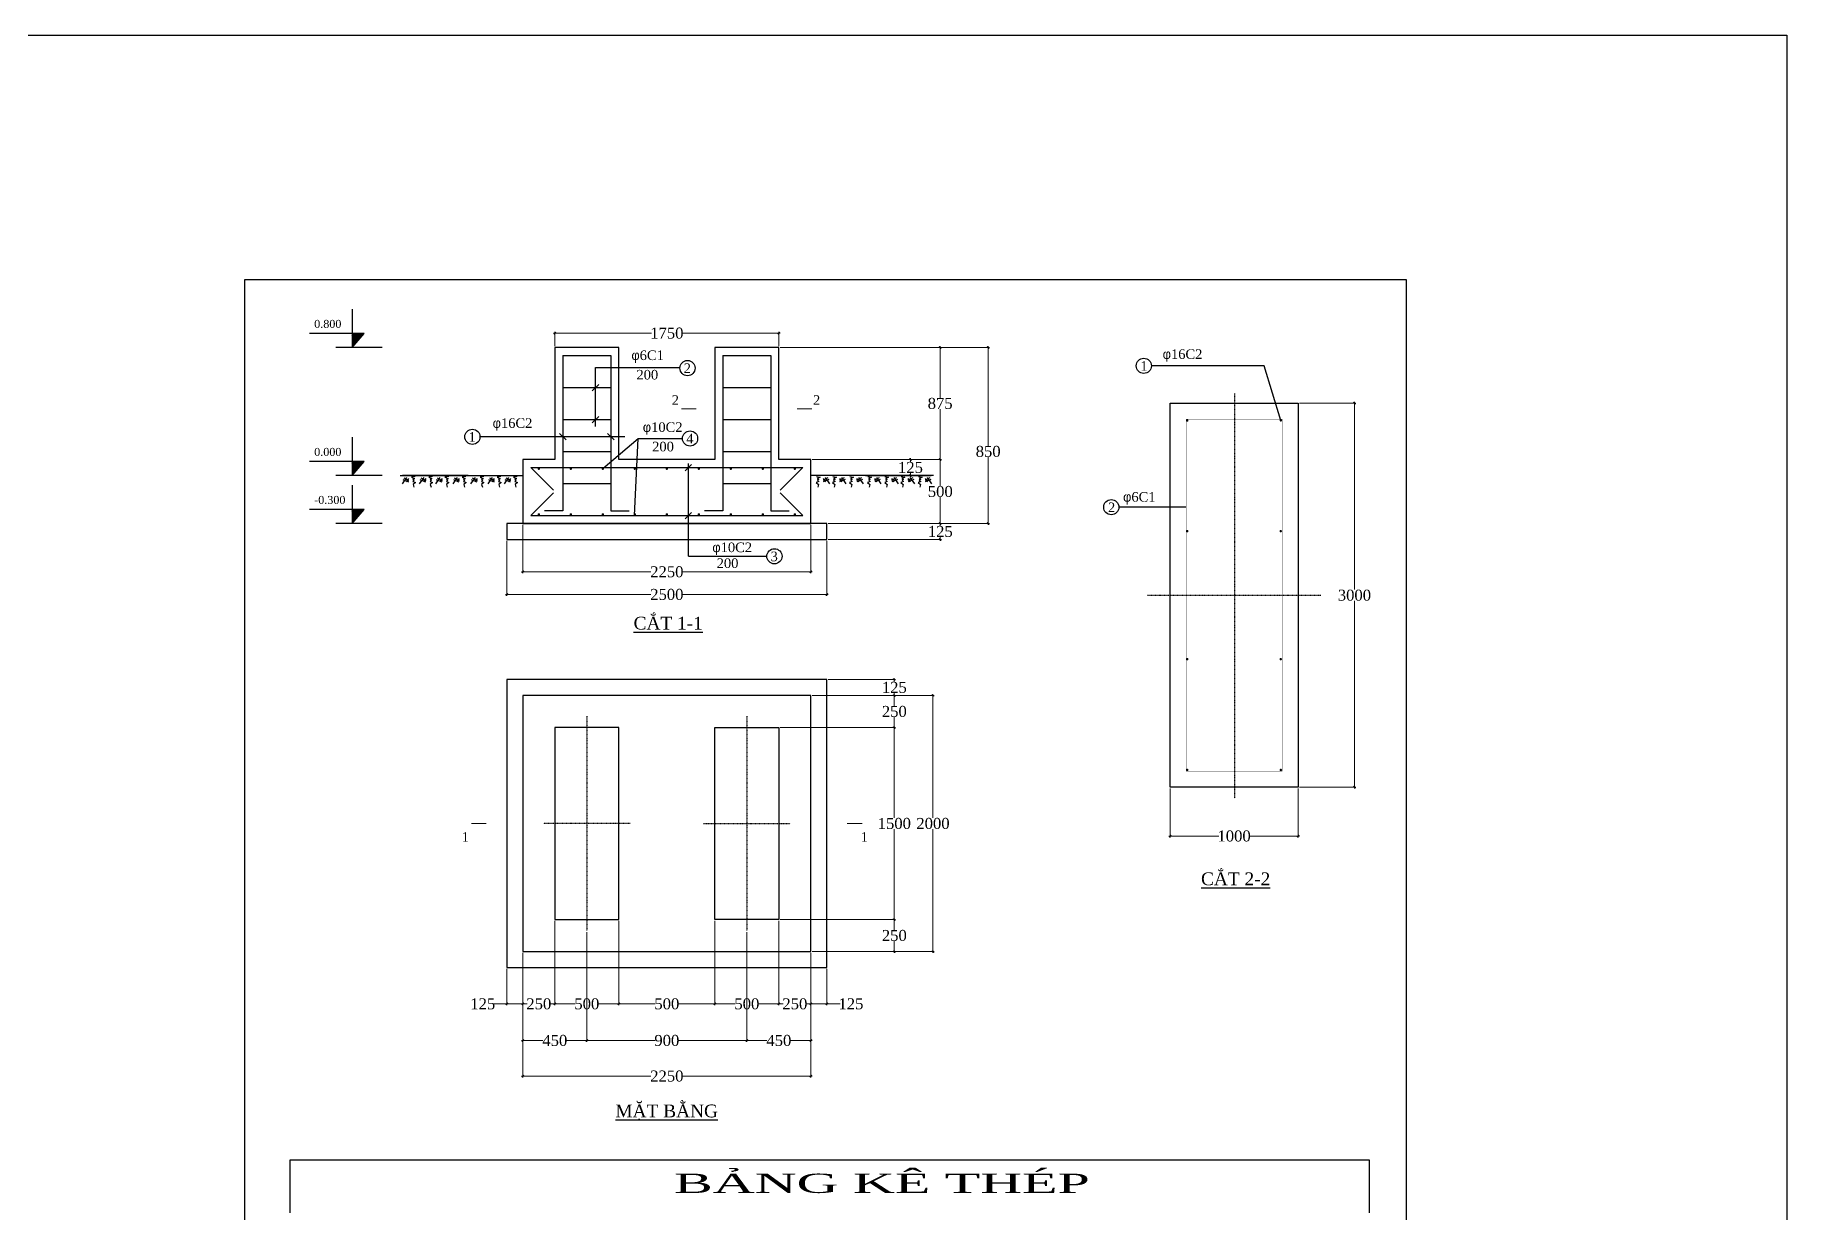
# Model space of a CAD drawing. Header units: inches. Extents: x -246336 to 136055, y -106871 to 69513.
# Drawn here: x -134474 to -120789, y -39430 to -30229 of the extents above; entities that cross this region are included whole.
import ezdxf

# ---------------------------------------------------------------- set-up
doc = ezdxf.new("R2010")
doc.units = ezdxf.units.IN
doc.header["$MEASUREMENT"] = 0
doc.linetypes.add('DASHDOTX2', pattern=[2, 1, -0.5, 0, -0.5])
doc.styles.get("Standard").update_dxf_attribs({"font": 'VNTIME_0.TTF', "height": 86})
doc.styles.add('VIET25', font='VNTIME_0.TTF', dxfattribs={"height": 2.5})
doc.styles.add('VIET3IN', font='Vhtime.ttf')
doc.styles.add('VIET4', font='Vhtime.ttf', dxfattribs={"height": 4})
doc.dimstyles.get("Standard").update_dxf_attribs({"dimtxt": 0.18, "dimasz": 15, "dimexe": 10, "dimexo": 10, "dimgap": 0.09, "dimtad": 0, "dimtih": 1, "dimtoh": 1, "dimdec": 0, "dimzin": 0, "dimdsep": 32, "dimtxsty": 'Standard', "dimblk": 'OBLIQUE', "dimcen": 15, "dimdle": 10, "dimclrd": 3, "dimclre": 3, "dimclrt": 3, "dimadec": 0, "dimazin": 0, "dimtfac": 1, "dimtdec": 0, "dimtofl": 0, "dimtmove": 0, "dimatfit": 3, "dimldrblk": 'OPEN30', "dimfxl": 1, "dimtolj": 1, "dimtzin": 0, "dimlwd": 0, "dimlwe": 0, "dimarcsym": 0})

# ---------------------------------------------------------------- blocks, each defined once
blk = doc.blocks.new('A$C67903168')
blk.add_lwpolyline([(0, 0), (0, 16.6), (337.13, 16.6), (337.13, 0)])
at = {"style": 'VIET4', "width": 2}
blk.add_text('b¶ng kª thÐp', height=6, dxfattribs=at).set_placement((119.92, 6.27))
blk = doc.blocks.new('_OBLIQUE')
at = {"color": 0, "linetype": 'ByBlock'}
blk.add_line((-0.5, -0.5), (0.5, 0.5), dxfattribs=at)
blk = doc.blocks.new('*D302')
at = {"color": 3, "lineweight": 0}
for p, q in [((-128654, -32670), (-127019, -32670)), ((-127029, -32660), (-127029, -33438)), ((-127029, -34055), (-127029, -33527)), ((-128279, -34045), (-127019, -34045))]:
    blk.add_line(p, q, dxfattribs=at)
at = {"layer": 'Defpoints', "color": 0}
for p in [(-128664, -32670), (-127029, -32670), (-128289, -34045)]:
    blk.add_point(p, dxfattribs=at)
at = {"color": 3, "lineweight": 0, "xscale": 15, "yscale": 15, "zscale": 15}
for p, rotation in [((-127029, -32670), 90), ((-127029, -34045), 270)]:
    blk.add_blockref('_OBLIQUE', p, dxfattribs=dict(at, rotation=rotation))
at = {"color": 3, "insert": (-127029, -33482), "char_height": 86, "attachment_point": 5}
blk.add_mtext('\\A1;850', dxfattribs=at)
blk = doc.blocks.new('_Open30')
at = {"color": 0, "linetype": 'ByBlock', "lineweight": -2}
for p, q in [((-1, 0.27), (0, 0)), ((0, 0), (-1, -0.27)), ((0, 0), (-1, 0))]:
    blk.add_line(p, q, dxfattribs=at)
blk = doc.blocks.new('*D303')
at = {"color": 3, "lineweight": 0}
for p, q in [((-128654, -35638), (-127752, -35638)), ((-127762, -35628), (-127762, -36343)), ((-127762, -37148), (-127762, -36432)), ((-128654, -37138), (-127752, -37138))]:
    blk.add_line(p, q, dxfattribs=at)
at = {"layer": 'Defpoints', "color": 0}
for p in [(-128664, -35638), (-127762, -35638), (-128664, -37138)]:
    blk.add_point(p, dxfattribs=at)
at = {"color": 3, "lineweight": 0, "xscale": 15, "yscale": 15, "zscale": 15}
for p, rotation in [((-127762, -35638), 90), ((-127762, -37138), 270)]:
    blk.add_blockref('_OBLIQUE', p, dxfattribs=dict(at, rotation=rotation))
at = {"color": 3, "insert": (-127762, -36388), "char_height": 86, "attachment_point": 5}
blk.add_mtext('\\A1;1500', dxfattribs=at)
blk = doc.blocks.new('*D304')
at = {"color": 3, "lineweight": 0}
for p, q in [((-128404, -35388), (-127450, -35388)), ((-127460, -35378), (-127460, -36344)), ((-127460, -37398), (-127460, -36432)), ((-128404, -37388), (-127450, -37388))]:
    blk.add_line(p, q, dxfattribs=at)
at = {"layer": 'Defpoints', "color": 0}
for p in [(-128414, -35388), (-127460, -35388), (-128414, -37388)]:
    blk.add_point(p, dxfattribs=at)
at = {"color": 3, "lineweight": 0, "xscale": 15, "yscale": 15, "zscale": 15}
for p, rotation in [((-127460, -35388), 90), ((-127460, -37388), 270)]:
    blk.add_blockref('_OBLIQUE', p, dxfattribs=dict(at, rotation=rotation))
at = {"color": 3, "insert": (-127460, -36388), "char_height": 86, "attachment_point": 5}
blk.add_mtext('\\A1;2000', dxfattribs=at)
blk = doc.blocks.new('*D305')
at = {"color": 3, "lineweight": 0}
for p, q in [((-130164, -37236), (-130164, -38093)), ((-128914, -37901), (-128914, -38093)), ((-130174, -38083), (-129631, -38083)), ((-128904, -38083), (-129447, -38083))]:
    blk.add_line(p, q, dxfattribs=at)
at = {"layer": 'Defpoints', "color": 0}
for p in [(-130164, -37226), (-128914, -37891), (-128914, -38083)]:
    blk.add_point(p, dxfattribs=at)
at = {"color": 3, "lineweight": 0, "xscale": 15, "yscale": 15, "zscale": 15, "rotation": 180}
blk.add_blockref('_OBLIQUE', (-130164, -38083), dxfattribs=at)
at = {"color": 3, "lineweight": 0, "xscale": 15, "yscale": 15, "zscale": 15}
blk.add_blockref('_OBLIQUE', (-128914, -38083), dxfattribs=at)
at = {"color": 3, "insert": (-129539, -38083), "char_height": 86, "attachment_point": 5}
blk.add_mtext('\\A1;900', dxfattribs=at)
blk = doc.blocks.new('*D306')
at = {"color": 3, "lineweight": 0}
for p, q in [((-130664, -37398), (-130664, -38371)), ((-128414, -37398), (-128414, -38371)), ((-130674, -38361), (-129663, -38361)), ((-128404, -38361), (-129415, -38361))]:
    blk.add_line(p, q, dxfattribs=at)
at = {"layer": 'Defpoints', "color": 0}
for p in [(-130664, -37388), (-128414, -37388), (-128414, -38361)]:
    blk.add_point(p, dxfattribs=at)
at = {"color": 3, "lineweight": 0, "xscale": 15, "yscale": 15, "zscale": 15, "rotation": 180}
blk.add_blockref('_OBLIQUE', (-130664, -38361), dxfattribs=at)
at = {"color": 3, "lineweight": 0, "xscale": 15, "yscale": 15, "zscale": 15}
blk.add_blockref('_OBLIQUE', (-128414, -38361), dxfattribs=at)
at = {"color": 3, "insert": (-129539, -38361), "char_height": 86, "attachment_point": 5}
blk.add_mtext('\\A1;2250', dxfattribs=at)
blk = doc.blocks.new('*D307')
at = {"color": 3, "lineweight": 0}
for p, q in [((-129914, -37148), (-129914, -37807)), ((-129164, -37148), (-129164, -37807)), ((-129924, -37797), (-129631, -37797)), ((-129154, -37797), (-129447, -37797))]:
    blk.add_line(p, q, dxfattribs=at)
at = {"layer": 'Defpoints', "color": 0}
for p in [(-129914, -37138), (-129164, -37138), (-129164, -37797)]:
    blk.add_point(p, dxfattribs=at)
at = {"color": 3, "lineweight": 0, "xscale": 15, "yscale": 15, "zscale": 15, "rotation": 180}
blk.add_blockref('_OBLIQUE', (-129914, -37797), dxfattribs=at)
at = {"color": 3, "lineweight": 0, "xscale": 15, "yscale": 15, "zscale": 15}
blk.add_blockref('_OBLIQUE', (-129164, -37797), dxfattribs=at)
at = {"color": 3, "insert": (-129539, -37797), "char_height": 86, "attachment_point": 5}
blk.add_mtext('\\A1;500', dxfattribs=at)
blk = doc.blocks.new('*D308')
at = {"color": 3, "lineweight": 0}
for p, q in [((-130664, -37398), (-130664, -38093)), ((-130164, -37944), (-130164, -38093)), ((-130674, -38083), (-130507, -38083)), ((-130154, -38083), (-130321, -38083))]:
    blk.add_line(p, q, dxfattribs=at)
at = {"layer": 'Defpoints', "color": 0}
for p in [(-130664, -37388), (-130164, -37934), (-130164, -38083)]:
    blk.add_point(p, dxfattribs=at)
at = {"color": 3, "lineweight": 0, "xscale": 15, "yscale": 15, "zscale": 15, "rotation": 180}
blk.add_blockref('_OBLIQUE', (-130664, -38083), dxfattribs=at)
at = {"color": 3, "lineweight": 0, "xscale": 15, "yscale": 15, "zscale": 15}
blk.add_blockref('_OBLIQUE', (-130164, -38083), dxfattribs=at)
at = {"color": 3, "insert": (-130414, -38083), "char_height": 86, "attachment_point": 5}
blk.add_mtext('\\A1;450', dxfattribs=at)
blk = doc.blocks.new('*D309')
at = {"color": 3, "lineweight": 0}
for p, q in [((-130414, -37148), (-130414, -37807)), ((-129914, -37148), (-129914, -37807)), ((-130424, -37797), (-130256, -37797)), ((-129904, -37797), (-130072, -37797))]:
    blk.add_line(p, q, dxfattribs=at)
at = {"layer": 'Defpoints', "color": 0}
for p in [(-130414, -37138), (-129914, -37138), (-129914, -37797)]:
    blk.add_point(p, dxfattribs=at)
at = {"color": 3, "lineweight": 0, "xscale": 15, "yscale": 15, "zscale": 15, "rotation": 180}
blk.add_blockref('_OBLIQUE', (-130414, -37797), dxfattribs=at)
at = {"color": 3, "lineweight": 0, "xscale": 15, "yscale": 15, "zscale": 15}
blk.add_blockref('_OBLIQUE', (-129914, -37797), dxfattribs=at)
at = {"color": 3, "insert": (-130164, -37797), "char_height": 86, "attachment_point": 5}
blk.add_mtext('\\A1;500', dxfattribs=at)
blk = doc.blocks.new('*D310')
at = {"color": 3, "lineweight": 0}
for p, q in [((-130414, -37148), (-130414, -37807)), ((-130664, -37398), (-130664, -37807)), ((-130674, -37797), (-130631, -37797)), ((-130404, -37797), (-130447, -37797))]:
    blk.add_line(p, q, dxfattribs=at)
at = {"layer": 'Defpoints', "color": 0}
for p in [(-130414, -37138), (-130664, -37388), (-130414, -37797)]:
    blk.add_point(p, dxfattribs=at)
at = {"color": 3, "lineweight": 0, "xscale": 15, "yscale": 15, "zscale": 15, "rotation": 180}
blk.add_blockref('_OBLIQUE', (-130664, -37797), dxfattribs=at)
at = {"color": 3, "lineweight": 0, "xscale": 15, "yscale": 15, "zscale": 15}
blk.add_blockref('_OBLIQUE', (-130414, -37797), dxfattribs=at)
at = {"color": 3, "insert": (-130539, -37797), "char_height": 86, "attachment_point": 5}
blk.add_mtext('\\A1;250', dxfattribs=at)
blk = doc.blocks.new('*D311')
at = {"color": 3, "lineweight": 0}
for p, q in [((-130664, -37398), (-130664, -37807)), ((-130789, -37523), (-130789, -37807)), ((-130789, -37797), (-130892, -37797)), ((-130664, -37797), (-130799, -37797))]:
    blk.add_line(p, q, dxfattribs=at)
at = {"layer": 'Defpoints', "color": 0}
for p in [(-130664, -37388), (-130789, -37513), (-130664, -37797)]:
    blk.add_point(p, dxfattribs=at)
at = {"color": 3, "lineweight": 0, "xscale": 15, "yscale": 15, "zscale": 15, "rotation": 180}
blk.add_blockref('_OBLIQUE', (-130789, -37797), dxfattribs=at)
at = {"color": 3, "lineweight": 0, "xscale": 15, "yscale": 15, "zscale": 15}
blk.add_blockref('_OBLIQUE', (-130664, -37797), dxfattribs=at)
at = {"color": 3, "insert": (-130977, -37797), "char_height": 86, "attachment_point": 5}
blk.add_mtext('\\A1;125', dxfattribs=at)
blk = doc.blocks.new('*D312')
at = {"color": 3, "lineweight": 0}
for p, q in [((-128914, -37236), (-128914, -38093)), ((-128414, -37398), (-128414, -38093)), ((-128924, -38083), (-128757, -38083)), ((-128404, -38083), (-128571, -38083))]:
    blk.add_line(p, q, dxfattribs=at)
at = {"layer": 'Defpoints', "color": 0}
for p in [(-128914, -37226), (-128414, -37388), (-128414, -38083)]:
    blk.add_point(p, dxfattribs=at)
at = {"color": 3, "lineweight": 0, "xscale": 15, "yscale": 15, "zscale": 15, "rotation": 180}
blk.add_blockref('_OBLIQUE', (-128914, -38083), dxfattribs=at)
at = {"color": 3, "lineweight": 0, "xscale": 15, "yscale": 15, "zscale": 15}
blk.add_blockref('_OBLIQUE', (-128414, -38083), dxfattribs=at)
at = {"color": 3, "insert": (-128664, -38083), "char_height": 86, "attachment_point": 5}
blk.add_mtext('\\A1;450', dxfattribs=at)
blk = doc.blocks.new('*D313')
at = {"color": 3, "lineweight": 0}
for p, q in [((-128414, -37398), (-128414, -37807)), ((-128289, -37523), (-128289, -37807)), ((-128424, -37797), (-128289, -37797)), ((-128289, -37797), (-128186, -37797))]:
    blk.add_line(p, q, dxfattribs=at)
at = {"layer": 'Defpoints', "color": 0}
for p in [(-128414, -37388), (-128289, -37513), (-128289, -37797)]:
    blk.add_point(p, dxfattribs=at)
at = {"color": 3, "lineweight": 0, "xscale": 15, "yscale": 15, "zscale": 15, "rotation": 180}
blk.add_blockref('_OBLIQUE', (-128414, -37797), dxfattribs=at)
at = {"color": 3, "lineweight": 0, "xscale": 15, "yscale": 15, "zscale": 15}
blk.add_blockref('_OBLIQUE', (-128289, -37797), dxfattribs=at)
at = {"color": 3, "insert": (-128101, -37797), "char_height": 86, "attachment_point": 5}
blk.add_mtext('\\A1;125', dxfattribs=at)
blk = doc.blocks.new('*D314')
at = {"color": 3, "lineweight": 0}
for p, q in [((-128664, -37148), (-128664, -37807)), ((-128414, -37398), (-128414, -37807)), ((-128674, -37797), (-128631, -37797)), ((-128404, -37797), (-128447, -37797))]:
    blk.add_line(p, q, dxfattribs=at)
at = {"layer": 'Defpoints', "color": 0}
for p in [(-128664, -37138), (-128414, -37388), (-128414, -37797)]:
    blk.add_point(p, dxfattribs=at)
at = {"color": 3, "lineweight": 0, "xscale": 15, "yscale": 15, "zscale": 15, "rotation": 180}
blk.add_blockref('_OBLIQUE', (-128664, -37797), dxfattribs=at)
at = {"color": 3, "lineweight": 0, "xscale": 15, "yscale": 15, "zscale": 15}
blk.add_blockref('_OBLIQUE', (-128414, -37797), dxfattribs=at)
at = {"color": 3, "insert": (-128539, -37797), "char_height": 86, "attachment_point": 5}
blk.add_mtext('\\A1;250', dxfattribs=at)
blk = doc.blocks.new('*D315')
at = {"color": 3, "lineweight": 0}
for p, q in [((-129164, -37148), (-129164, -37807)), ((-128664, -37148), (-128664, -37807)), ((-129174, -37797), (-129006, -37797)), ((-128654, -37797), (-128822, -37797))]:
    blk.add_line(p, q, dxfattribs=at)
at = {"layer": 'Defpoints', "color": 0}
for p in [(-129164, -37138), (-128664, -37138), (-128664, -37797)]:
    blk.add_point(p, dxfattribs=at)
at = {"color": 3, "lineweight": 0, "xscale": 15, "yscale": 15, "zscale": 15, "rotation": 180}
blk.add_blockref('_OBLIQUE', (-129164, -37797), dxfattribs=at)
at = {"color": 3, "lineweight": 0, "xscale": 15, "yscale": 15, "zscale": 15}
blk.add_blockref('_OBLIQUE', (-128664, -37797), dxfattribs=at)
at = {"color": 3, "insert": (-128914, -37797), "char_height": 86, "attachment_point": 5}
blk.add_mtext('\\A1;500', dxfattribs=at)
blk = doc.blocks.new('*D316')
at = {"color": 3, "lineweight": 0}
for p, q in [((-128654, -37138), (-127752, -37138)), ((-127762, -37128), (-127762, -37218)), ((-127762, -37398), (-127762, -37307)), ((-128404, -37388), (-127752, -37388))]:
    blk.add_line(p, q, dxfattribs=at)
at = {"layer": 'Defpoints', "color": 0}
for p in [(-128664, -37138), (-127762, -37138), (-128414, -37388)]:
    blk.add_point(p, dxfattribs=at)
at = {"color": 3, "lineweight": 0, "xscale": 15, "yscale": 15, "zscale": 15}
for p, rotation in [((-127762, -37138), 90), ((-127762, -37388), 270)]:
    blk.add_blockref('_OBLIQUE', p, dxfattribs=dict(at, rotation=rotation))
at = {"color": 3, "insert": (-127762, -37263), "char_height": 86, "attachment_point": 5}
blk.add_mtext('\\A1;250', dxfattribs=at)
blk = doc.blocks.new('*D317')
at = {"color": 3, "lineweight": 0}
for p, q in [((-128654, -32670), (-127394, -32670)), ((-127404, -32660), (-127404, -33063)), ((-127404, -33555), (-127404, -33152)), ((-128404, -33545), (-127394, -33545))]:
    blk.add_line(p, q, dxfattribs=at)
at = {"layer": 'Defpoints', "color": 0}
for p in [(-128664, -32670), (-127404, -32670), (-128414, -33545)]:
    blk.add_point(p, dxfattribs=at)
at = {"color": 3, "lineweight": 0, "xscale": 15, "yscale": 15, "zscale": 15}
for p, rotation in [((-127404, -32670), 90), ((-127404, -33545), 270)]:
    blk.add_blockref('_OBLIQUE', p, dxfattribs=dict(at, rotation=rotation))
at = {"color": 3, "insert": (-127404, -33107), "char_height": 86, "attachment_point": 5}
blk.add_mtext('\\A1;875', dxfattribs=at)
blk = doc.blocks.new('*D318')
at = {"color": 3, "lineweight": 0}
for p, q in [((-130789, -34180), (-130789, -34609)), ((-128289, -34180), (-128289, -34609)), ((-130799, -34599), (-129663, -34599)), ((-128279, -34599), (-129415, -34599))]:
    blk.add_line(p, q, dxfattribs=at)
at = {"layer": 'Defpoints', "color": 0}
for p in [(-130789, -34170), (-128289, -34170), (-128289, -34599)]:
    blk.add_point(p, dxfattribs=at)
at = {"color": 3, "lineweight": 0, "xscale": 15, "yscale": 15, "zscale": 15, "rotation": 180}
blk.add_blockref('_OBLIQUE', (-130789, -34599), dxfattribs=at)
at = {"color": 3, "lineweight": 0, "xscale": 15, "yscale": 15, "zscale": 15}
blk.add_blockref('_OBLIQUE', (-128289, -34599), dxfattribs=at)
at = {"color": 3, "insert": (-129539, -34599), "char_height": 86, "attachment_point": 5}
blk.add_mtext('\\A1;2500', dxfattribs=at)
blk = doc.blocks.new('*D319')
at = {"color": 3, "lineweight": 0}
for p, q in [((-130664, -34055), (-130664, -34432)), ((-128414, -34055), (-128414, -34432)), ((-130674, -34422), (-129663, -34422)), ((-128404, -34422), (-129415, -34422))]:
    blk.add_line(p, q, dxfattribs=at)
at = {"layer": 'Defpoints', "color": 0}
for p in [(-130664, -34045), (-128414, -34045), (-128414, -34422)]:
    blk.add_point(p, dxfattribs=at)
at = {"color": 3, "lineweight": 0, "xscale": 15, "yscale": 15, "zscale": 15, "rotation": 180}
blk.add_blockref('_OBLIQUE', (-130664, -34422), dxfattribs=at)
at = {"color": 3, "lineweight": 0, "xscale": 15, "yscale": 15, "zscale": 15}
blk.add_blockref('_OBLIQUE', (-128414, -34422), dxfattribs=at)
at = {"color": 3, "insert": (-129539, -34422), "char_height": 86, "attachment_point": 5}
blk.add_mtext('\\A1;2250', dxfattribs=at)
blk = doc.blocks.new('*D320')
at = {"color": 3, "lineweight": 0}
for p, q in [((-128279, -35263), (-127752, -35263)), ((-127762, -35253), (-127762, -35280)), ((-128404, -35388), (-127752, -35388)), ((-127762, -35398), (-127762, -35370))]:
    blk.add_line(p, q, dxfattribs=at)
at = {"layer": 'Defpoints', "color": 0}
for p in [(-128289, -35263), (-127762, -35263), (-128414, -35388)]:
    blk.add_point(p, dxfattribs=at)
at = {"color": 3, "lineweight": 0, "xscale": 15, "yscale": 15, "zscale": 15}
for p, rotation in [((-127762, -35263), 90), ((-127762, -35388), 270)]:
    blk.add_blockref('_OBLIQUE', p, dxfattribs=dict(at, rotation=rotation))
at = {"color": 3, "insert": (-127762, -35325), "char_height": 86, "attachment_point": 5}
blk.add_mtext('\\A1;125', dxfattribs=at)
blk = doc.blocks.new('*D321')
at = {"color": 3, "lineweight": 0}
for p, q in [((-128404, -35388), (-127752, -35388)), ((-127762, -35378), (-127762, -35468)), ((-127762, -35648), (-127762, -35557)), ((-128654, -35638), (-127752, -35638))]:
    blk.add_line(p, q, dxfattribs=at)
at = {"layer": 'Defpoints', "color": 0}
for p in [(-128414, -35388), (-127762, -35388), (-128664, -35638)]:
    blk.add_point(p, dxfattribs=at)
at = {"color": 3, "lineweight": 0, "xscale": 15, "yscale": 15, "zscale": 15}
for p, rotation in [((-127762, -35388), 90), ((-127762, -35638), 270)]:
    blk.add_blockref('_OBLIQUE', p, dxfattribs=dict(at, rotation=rotation))
at = {"color": 3, "insert": (-127762, -35513), "char_height": 86, "attachment_point": 5}
blk.add_mtext('\\A1;250', dxfattribs=at)
blk = doc.blocks.new('*D322')
at = {"color": 3, "lineweight": 0}
for p, q in [((-127867, -33545), (-127626, -33545)), ((-127636, -33535), (-127636, -33563)), ((-127636, -33680), (-127636, -33652)), ((-127867, -33670), (-127626, -33670))]:
    blk.add_line(p, q, dxfattribs=at)
at = {"layer": 'Defpoints', "color": 0}
for p in [(-127877, -33545), (-127636, -33545), (-127877, -33670)]:
    blk.add_point(p, dxfattribs=at)
at = {"color": 3, "lineweight": 0, "xscale": 15, "yscale": 15, "zscale": 15}
for p, rotation in [((-127636, -33545), 90), ((-127636, -33670), 270)]:
    blk.add_blockref('_OBLIQUE', p, dxfattribs=dict(at, rotation=rotation))
at = {"color": 3, "insert": (-127636, -33607), "char_height": 86, "attachment_point": 5}
blk.add_mtext('\\A1;125', dxfattribs=at)
blk = doc.blocks.new('*D323')
at = {"color": 3, "lineweight": 0}
for p, q in [((-128282, -33545), (-127393, -33545)), ((-127403, -33535), (-127403, -33750)), ((-127403, -34055), (-127403, -33840)), ((-128279, -34045), (-127393, -34045))]:
    blk.add_line(p, q, dxfattribs=at)
at = {"layer": 'Defpoints', "color": 0}
for p in [(-128292, -33545), (-127403, -33545), (-128289, -34045)]:
    blk.add_point(p, dxfattribs=at)
at = {"color": 3, "lineweight": 0, "xscale": 15, "yscale": 15, "zscale": 15}
for p, rotation in [((-127403, -33545), 90), ((-127403, -34045), 270)]:
    blk.add_blockref('_OBLIQUE', p, dxfattribs=dict(at, rotation=rotation))
at = {"color": 3, "insert": (-127403, -33795), "char_height": 86, "attachment_point": 5}
blk.add_mtext('\\A1;500', dxfattribs=at)
blk = doc.blocks.new('*D324')
at = {"color": 3, "lineweight": 0}
for p, q in [((-128279, -34045), (-127393, -34045)), ((-127403, -34035), (-127403, -34063)), ((-128279, -34170), (-127393, -34170)), ((-127403, -34180), (-127403, -34152))]:
    blk.add_line(p, q, dxfattribs=at)
at = {"layer": 'Defpoints', "color": 0}
for p in [(-128289, -34045), (-127403, -34045), (-128289, -34170)]:
    blk.add_point(p, dxfattribs=at)
at = {"color": 3, "lineweight": 0, "xscale": 15, "yscale": 15, "zscale": 15}
for p, rotation in [((-127403, -34045), 90), ((-127403, -34170), 270)]:
    blk.add_blockref('_OBLIQUE', p, dxfattribs=dict(at, rotation=rotation))
at = {"color": 3, "insert": (-127403, -34107), "char_height": 86, "attachment_point": 5}
blk.add_mtext('\\A1;125', dxfattribs=at)
blk = doc.blocks.new('*D325')
at = {"color": 3, "lineweight": 0}
for p, q in [((-130424, -32558), (-129658, -32558)), ((-130414, -32660), (-130414, -32548)), ((-128654, -32558), (-129420, -32558)), ((-128664, -32660), (-128664, -32548))]:
    blk.add_line(p, q, dxfattribs=at)
at = {"layer": 'Defpoints', "color": 0}
for p in [(-128664, -32558), (-130414, -32670), (-128664, -32670)]:
    blk.add_point(p, dxfattribs=at)
at = {"color": 3, "lineweight": 0, "xscale": 15, "yscale": 15, "zscale": 15, "rotation": 180}
blk.add_blockref('_OBLIQUE', (-130414, -32558), dxfattribs=at)
at = {"color": 3, "lineweight": 0, "xscale": 15, "yscale": 15, "zscale": 15}
blk.add_blockref('_OBLIQUE', (-128664, -32558), dxfattribs=at)
at = {"color": 3, "insert": (-129539, -32558), "char_height": 86, "attachment_point": 5}
blk.add_mtext('\\A1;1750', dxfattribs=at)
blk = doc.blocks.new('*D326')
at = {"color": 3, "lineweight": 0}
for p, q in [((-124598, -33105), (-124158, -33105)), ((-124168, -33095), (-124168, -34561)), ((-124168, -36115), (-124168, -34649)), ((-124598, -36105), (-124158, -36105))]:
    blk.add_line(p, q, dxfattribs=at)
at = {"layer": 'Defpoints', "color": 0}
for p in [(-124608, -33105), (-124168, -33105), (-124608, -36105)]:
    blk.add_point(p, dxfattribs=at)
at = {"color": 3, "lineweight": 0, "xscale": 15, "yscale": 15, "zscale": 15}
for p, rotation in [((-124168, -33105), 90), ((-124168, -36105), 270)]:
    blk.add_blockref('_OBLIQUE', p, dxfattribs=dict(at, rotation=rotation))
at = {"color": 3, "insert": (-124168, -34605), "char_height": 86, "attachment_point": 5}
blk.add_mtext('\\A1;3000', dxfattribs=at)
blk = doc.blocks.new('*D327')
at = {"color": 3, "lineweight": 0}
for p, q in [((-125608, -36115), (-125608, -36496)), ((-124608, -36115), (-124608, -36496)), ((-125618, -36486), (-125227, -36486)), ((-124598, -36486), (-124989, -36486))]:
    blk.add_line(p, q, dxfattribs=at)
at = {"layer": 'Defpoints', "color": 0}
for p in [(-125608, -36105), (-124608, -36105), (-124608, -36486)]:
    blk.add_point(p, dxfattribs=at)
at = {"color": 3, "lineweight": 0, "xscale": 15, "yscale": 15, "zscale": 15, "rotation": 180}
blk.add_blockref('_OBLIQUE', (-125608, -36486), dxfattribs=at)
at = {"color": 3, "lineweight": 0, "xscale": 15, "yscale": 15, "zscale": 15}
blk.add_blockref('_OBLIQUE', (-124608, -36486), dxfattribs=at)
at = {"color": 3, "insert": (-125108, -36486), "char_height": 86, "attachment_point": 5}
blk.add_mtext('\\A1;1000', dxfattribs=at)

msp = doc.modelspace()

# ---------------------------------------------------------------- hatches: boundary and pattern name
h = msp.add_hatch()
h.set_pattern_fill('ANSI31', color=3, scale=25, style=0)
h.set_pattern_definition([(45, (-141935.7293, -39952.3652), (-2.2097087, 2.2097087), [])])
h.paths.add_polyline_path([(-131997.611, -32560.766), (-131997.611, -32669.996), (-131903.655, -32560.766)])
h = msp.add_hatch()
h.set_pattern_fill('ANSI31', color=3, scale=25, style=0)
h.set_pattern_definition([(45, (-141935.7293, -40952.3652), (-2.2097087, 2.2097087), [])])
h.paths.add_polyline_path([(-131997.611, -33560.766), (-131997.611, -33669.996), (-131903.655, -33560.766)])
h = msp.add_hatch()
h.set_pattern_fill('ANSI31', color=3, scale=25, style=0)
h.set_pattern_definition([(45, (-141935.7293, -41327.3652), (-2.2097087, 2.2097087), [])])
h.paths.add_polyline_path([(-131997.611, -33935.766), (-131997.611, -34044.996), (-131903.655, -33935.766)])

# ---------------------------------------------------------------- linework, layer by layer
at = {"color": 1}
for p, q in [((-132835.247, -32137.948), (-123763.247, -32137.948)), ((-131091.799, -33669.996), (-131604.934, -33669.996)), ((-127986.43, -33669.996), (-127473.295, -33669.996))]:
    msp.add_line(p, q, dxfattribs=at)
at = {"color": 4}
for p, q in [((-130096.101, -33286.682), (-130095.407, -32824.957)), ((-130095.407, -32824.957), (-129439.7, -32824.957)), ((-124872.864, -32813.039), (-125754.12, -32813.039)), ((-124742.667, -33239.58), (-124872.864, -32813.039)), ((-129865.854, -33367.245), (-130998.664, -33367.245)), ((-130039.115, -33616.112), (-129762.213, -33380.524)), ((-129792.24, -33980.754), (-129762.213, -33380.524)), ((-129762.213, -33380.524), (-129416.625, -33380.524)), ((-129370.205, -34300.754), (-129369.511, -33575.01)), ((-125483.061, -33917.294), (-126008.208, -33917.294)), ((-129370.205, -34300.754), (-128757.823, -34300.754))]:
    msp.add_line(p, q, dxfattribs=at)
for points in [[(-147853.235, -30229.036), (-120789.236, -30229.036), (-120789.236, -49224.345), (-147853.235, -49224.345)], [(-132835.247, -32137.948), (-123763.247, -32137.948), (-123763.247, -43422.119), (-132835.247, -43422.119)], [(-130789.115, -34169.996), (-128289.115, -34169.996), (-128289.115, -34044.996), (-130789.115, -34044.996)]]:
    msp.add_lwpolyline(points, close=True)
at = {"color": 3}
for points in [[(-131997.611, -32370.552), (-131997.611, -32669.996), (-131903.655, -32560.766), (-132330.725, -32560.766)], [(-131763.785, -32669.996), (-132123.618, -32669.996)], [(-131997.611, -33370.552), (-131997.611, -33669.996), (-131903.655, -33560.766), (-132330.725, -33560.766)], [(-131997.611, -33745.552), (-131997.611, -34044.996), (-131903.655, -33935.766), (-132330.725, -33935.766)], [(-131763.785, -33669.996), (-132123.618, -33669.996)], [(-131572.454, -33685.445), (-131606.891, -33734.33)], [(-131601.454, -33699.929), (-131557.954, -33718.035)], [(-131594.204, -33689.066), (-131556.142, -33708.982)], [(-131556.142, -33692.687), (-131574.266, -33719.846)], [(-131504.195, -33676.415), (-131533.195, -33681.847), (-131509.633, -33692.711), (-131522.32, -33698.142), (-131511.445, -33705.385), (-131522.32, -33716.248), (-131502.383, -33725.301), (-131520.508, -33739.786), (-131515.07, -33761.513)], [(-131438.433, -33685.445), (-131472.87, -33734.33)], [(-131467.432, -33699.929), (-131423.933, -33718.035)], [(-131460.182, -33689.066), (-131422.12, -33708.982)], [(-131422.12, -33692.687), (-131440.245, -33719.846)], [(-131370.174, -33676.415), (-131399.174, -33681.847), (-131375.611, -33692.711), (-131388.299, -33698.142), (-131377.424, -33705.385), (-131388.299, -33716.248), (-131368.361, -33725.301), (-131386.486, -33739.786), (-131381.049, -33761.513)], [(-131311.226, -33685.445), (-131345.663, -33734.33)], [(-131340.226, -33699.929), (-131296.726, -33718.035)], [(-131332.976, -33689.066), (-131294.913, -33708.982)], [(-131294.913, -33692.687), (-131313.038, -33719.846)], [(-131242.967, -33676.415), (-131271.967, -33681.847), (-131248.405, -33692.711), (-131261.092, -33698.142), (-131250.217, -33705.385), (-131261.092, -33716.248), (-131241.155, -33725.301), (-131259.28, -33739.786), (-131253.842, -33761.513)], [(-131177.204, -33685.445), (-131211.642, -33734.33)], [(-131206.204, -33699.929), (-131162.704, -33718.035)], [(-131198.954, -33689.066), (-131160.892, -33708.982)], [(-131160.892, -33692.687), (-131179.017, -33719.846)], [(-131108.946, -33676.415), (-131137.946, -33681.847), (-131114.383, -33692.711), (-131127.071, -33698.142), (-131116.196, -33705.385), (-131127.071, -33716.248), (-131107.133, -33725.301), (-131125.258, -33739.786), (-131119.821, -33761.513)], [(-131037.398, -33685.445), (-131071.835, -33734.33)], [(-131066.398, -33699.929), (-131022.898, -33718.035)], [(-131059.148, -33689.066), (-131021.085, -33708.982)], [(-131021.085, -33692.687), (-131039.21, -33719.846)], [(-130969.139, -33676.415), (-130998.139, -33681.847), (-130974.577, -33692.711), (-130987.264, -33698.142), (-130976.389, -33705.385), (-130987.264, -33716.248), (-130967.327, -33725.301), (-130985.452, -33739.786), (-130980.014, -33761.513)], [(-130903.376, -33685.445), (-130937.814, -33734.33)], [(-130932.376, -33699.929), (-130888.876, -33718.035)], [(-130925.126, -33689.066), (-130887.064, -33708.982)], [(-130887.064, -33692.687), (-130905.189, -33719.846)], [(-130835.118, -33676.415), (-130864.118, -33681.847), (-130840.555, -33692.711), (-130853.243, -33698.142), (-130842.368, -33705.385), (-130853.243, -33716.248), (-130833.305, -33725.301), (-130851.43, -33739.786), (-130845.993, -33761.513)], [(-130776.17, -33685.445), (-130810.607, -33734.33)], [(-130805.169, -33699.929), (-130761.67, -33718.035)], [(-130797.919, -33689.066), (-130759.857, -33708.982)], [(-130759.857, -33692.687), (-130777.982, -33719.846)], [(-130707.911, -33676.415), (-130736.911, -33681.847), (-130713.348, -33692.711), (-130726.036, -33698.142), (-130715.161, -33705.385), (-130726.036, -33716.248), (-130706.098, -33725.301), (-130724.223, -33739.786), (-130718.786, -33761.513)], [(-128370.318, -33676.415), (-128341.318, -33681.847), (-128364.881, -33692.711), (-128352.193, -33698.142), (-128363.068, -33705.385), (-128352.193, -33716.248), (-128372.131, -33725.301), (-128354.006, -33739.786), (-128359.443, -33761.513)], [(-128280.31, -33689.066), (-128318.372, -33708.982)], [(-128318.372, -33692.687), (-128300.247, -33719.846)], [(-128273.06, -33699.929), (-128316.56, -33718.035)], [(-128302.06, -33685.445), (-128267.622, -33734.33)], [(-128243.112, -33676.415), (-128214.112, -33681.847), (-128237.674, -33692.711), (-128224.987, -33698.142), (-128235.862, -33705.385), (-128224.987, -33716.248), (-128244.924, -33725.301), (-128226.799, -33739.786), (-128232.237, -33761.513)], [(-128153.103, -33689.066), (-128191.165, -33708.982)], [(-128191.165, -33692.687), (-128173.04, -33719.846)], [(-128145.853, -33699.929), (-128189.353, -33718.035)], [(-128174.853, -33685.445), (-128140.416, -33734.33)], [(-128109.09, -33676.415), (-128080.09, -33681.847), (-128103.653, -33692.711), (-128090.965, -33698.142), (-128101.84, -33705.385), (-128090.965, -33716.248), (-128110.903, -33725.301), (-128092.778, -33739.786), (-128098.215, -33761.513)], [(-128019.082, -33689.066), (-128057.144, -33708.982)], [(-128057.144, -33692.687), (-128039.019, -33719.846)], [(-128011.832, -33699.929), (-128055.331, -33718.035)], [(-128040.831, -33685.445), (-128006.394, -33734.33)], [(-127969.284, -33676.415), (-127940.284, -33681.847), (-127963.846, -33692.711), (-127951.159, -33698.142), (-127962.034, -33705.385), (-127951.159, -33716.248), (-127971.096, -33725.301), (-127952.971, -33739.786), (-127958.409, -33761.513)], [(-127879.275, -33689.066), (-127917.338, -33708.982)], [(-127917.338, -33692.687), (-127899.213, -33719.846)], [(-127872.025, -33699.929), (-127915.525, -33718.035)], [(-127901.025, -33685.445), (-127866.588, -33734.33)], [(-127835.262, -33676.415), (-127806.262, -33681.847), (-127829.825, -33692.711), (-127817.137, -33698.142), (-127828.012, -33705.385), (-127817.137, -33716.248), (-127837.075, -33725.301), (-127818.95, -33739.786), (-127824.387, -33761.513)], [(-127745.254, -33689.066), (-127783.316, -33708.982)], [(-127783.316, -33692.687), (-127765.191, -33719.846)], [(-127738.004, -33699.929), (-127781.504, -33718.035)], [(-127767.004, -33685.445), (-127732.566, -33734.33)], [(-127708.055, -33676.415), (-127679.055, -33681.847), (-127702.618, -33692.711), (-127689.93, -33698.142), (-127700.805, -33705.385), (-127689.93, -33716.248), (-127709.868, -33725.301), (-127691.743, -33739.786), (-127697.18, -33761.513)], [(-127618.047, -33689.066), (-127656.109, -33708.982)], [(-127656.109, -33692.687), (-127637.984, -33719.846)], [(-127610.797, -33699.929), (-127654.297, -33718.035)], [(-127639.797, -33685.445), (-127605.359, -33734.33)], [(-127574.034, -33676.415), (-127545.034, -33681.847), (-127568.596, -33692.711), (-127555.909, -33698.142), (-127566.784, -33705.385), (-127555.909, -33716.248), (-127575.846, -33725.301), (-127557.721, -33739.786), (-127563.159, -33761.513)], [(-127484.025, -33689.066), (-127522.088, -33708.982)], [(-127522.088, -33692.687), (-127503.963, -33719.846)], [(-127476.775, -33699.929), (-127520.275, -33718.035)], [(-127505.775, -33685.445), (-127471.338, -33734.33)], [(-131763.785, -34044.996), (-132123.618, -34044.996)]]:
    msp.add_lwpolyline(points, dxfattribs=at)
at = {"color": 2}
for points in [[(-130414.115, -33544.996), (-130664.115, -33544.996), (-130664.115, -34044.996), (-128414.115, -34044.996), (-128414.115, -33544.996), (-128664.115, -33544.996), (-128664.115, -32669.996), (-129164.115, -32669.996), (-129164.115, -33544.996), (-129914.115, -33544.996), (-129914.115, -32669.996), (-130414.115, -32669.996)], [(-124608.061, -36104.827), (-125608.061, -36104.827), (-125608.061, -33104.827), (-124608.061, -33104.827)], [(-130789.115, -37512.626), (-128289.115, -37512.626), (-128289.115, -35262.626), (-130789.115, -35262.626)], [(-130664.115, -37387.626), (-128414.115, -37387.626), (-128414.115, -35387.626), (-130664.115, -35387.626)], [(-130414.115, -37137.626), (-129914.115, -37137.626), (-129914.115, -35637.626), (-130414.115, -35637.626)], [(-128664.115, -37137.626), (-129164.115, -37137.626), (-129164.115, -35637.626), (-128664.115, -35637.626)]]:
    msp.add_lwpolyline(points, close=True, dxfattribs=at)
at = {"color": 6}
for points in [[(-130351.615, -32732.496), (-130351.615, -33944.996), (-130494.312, -33944.996)], [(-130351.615, -32732.496), (-129976.615, -32732.496)], [(-130351.615, -32732.496), (-129976.615, -32732.496)], [(-130351.615, -32732.496), (-129976.615, -32732.496)], [(-130351.615, -32732.496), (-129976.615, -32732.496)], [(-130351.615, -32732.496), (-129976.615, -32732.496)], [(-129976.615, -32732.496), (-129976.615, -33944.996), (-129833.917, -33944.996)], [(-129101.615, -32732.496), (-129101.615, -33944.996), (-129244.312, -33944.996)], [(-129101.615, -32732.496), (-128726.615, -32732.496)], [(-129101.615, -32732.496), (-128726.615, -32732.496)], [(-129101.615, -32732.496), (-128726.615, -32732.496)], [(-129101.615, -32732.496), (-128726.615, -32732.496)], [(-129101.615, -32732.496), (-128726.615, -32732.496)], [(-128726.615, -32732.496), (-128726.615, -33944.996), (-128583.917, -33944.996)], [(-130351.615, -32982.496), (-129976.615, -32982.496)], [(-129101.615, -32982.496), (-128726.615, -32982.496)], [(-130351.615, -33232.496), (-129976.615, -33232.496)], [(-129101.615, -33232.496), (-128726.615, -33232.496)], [(-130351.615, -33482.496), (-129976.615, -33482.496)], [(-129101.615, -33482.496), (-128726.615, -33482.496)], [(-130424.838, -33784.272), (-130601.615, -33607.496), (-128476.615, -33607.496), (-128653.391, -33784.272)], [(-130351.615, -33732.496), (-129976.615, -33732.496)], [(-129101.615, -33732.496), (-128726.615, -33732.496)], [(-130424.838, -33805.772), (-130601.615, -33982.549), (-128476.615, -33982.549), (-128653.391, -33805.772)]]:
    msp.add_lwpolyline(points, dxfattribs=at)
for points in [[(-129367.038, -33136.598, 0, 25, 0), (-129367.038, -33084.077, 0, 0, 0), (-129367.038, -33000.92, 0, 0, 0)], [(-128463.114, -33136.598, 0, 25, 0), (-128463.114, -33084.077, 0, 0, 0), (-128463.114, -33000.92, 0, 0, 0)], [(-131007.224, -36399.07, 0, 25, 0), (-131007.224, -36451.59, 0, 0, 0), (-131007.224, -36534.748, 0, 0, 0)], [(-128071.554, -36399.07, 0, 25, 0), (-128071.554, -36451.59, 0, 0, 0), (-128071.554, -36534.748, 0, 0, 0)]]:
    msp.add_lwpolyline(points, format="xyseb")
at = {"color": 4, "linetype": 'DASHDOTX2', "ltscale": 5}
for points in [[(-125104.34, -33030.073), (-125104.34, -36190.633)], [(-125785.15, -34604.498), (-124430.971, -34604.498)], [(-130164.115, -35548.917), (-130164.115, -37226.006)], [(-128914.115, -35548.917), (-128914.115, -37226.006)], [(-129825.57, -36387.462), (-130502.659, -36387.462)], [(-129252.659, -36387.462), (-128575.57, -36387.462)]]:
    msp.add_lwpolyline(points, dxfattribs=at)
at = {"const_width": 7.5}
for points in [[(-129426.186, -33148.206), (-129307.89, -33148.206)], [(-128403.966, -33148.206), (-128522.262, -33148.206)], [(-131066.371, -36387.462), (-130948.076, -36387.462)], [(-128012.407, -36387.462), (-128130.702, -36387.462)]]:
    msp.add_lwpolyline(points, dxfattribs=at)
at = {"color": 6, "lineweight": 40, "const_width": 1.875}
msp.add_lwpolyline([(-124733.061, -35979.827), (-125483.061, -35979.827), (-125483.061, -33229.827), (-124733.061, -33229.827)], close=True, dxfattribs=at)
at = {"color": 6}
for points, const_width in [([(-125478.142, -33239.58, 1), (-125468.767, -33239.58, 1)], 9.375), ([(-124737.98, -33239.58, -1), (-124747.355, -33239.58, -1)], 9.375), ([(-130544.115, -33616.112, 1), (-130534.115, -33616.112, 1)], 10), ([(-130542.24, -33614.237, 1), (-130535.99, -33614.237, 1)], 6.25), ([(-130294.115, -33616.112, 1), (-130284.115, -33616.112, 1)], 10), ([(-130292.24, -33614.237, 1), (-130285.99, -33614.237, 1)], 6.25), ([(-130044.115, -33616.112, 1), (-130034.115, -33616.112, 1)], 10), ([(-130042.24, -33614.237, 1), (-130035.99, -33614.237, 1)], 6.25), ([(-129794.115, -33616.112, 1), (-129784.115, -33616.112, 1)], 10), ([(-129792.24, -33614.237, 1), (-129785.99, -33614.237, 1)], 6.25), ([(-129544.115, -33616.112, 1), (-129534.115, -33616.112, 1)], 10), ([(-129542.24, -33614.237, 1), (-129535.99, -33614.237, 1)], 6.25), ([(-129294.115, -33616.112, 1), (-129284.115, -33616.112, 1)], 10), ([(-129294.115, -33616.112, 1), (-129284.115, -33616.112, 1)], 10), ([(-129292.24, -33614.237, 1), (-129285.99, -33614.237, 1)], 6.25), ([(-129292.24, -33614.237, 1), (-129285.99, -33614.237, 1)], 6.25), ([(-129044.115, -33616.112, 1), (-129034.115, -33616.112, 1)], 10), ([(-129042.24, -33614.237, 1), (-129035.99, -33614.237, 1)], 6.25), ([(-128794.115, -33616.112, 1), (-128784.115, -33616.112, 1)], 10), ([(-128792.24, -33614.237, 1), (-128785.99, -33614.237, 1)], 6.25), ([(-128792.24, -33614.237, 1), (-128785.99, -33614.237, 1)], 6.25), ([(-128544.115, -33616.112, 1), (-128534.115, -33616.112, 1)], 10), ([(-130544.115, -33973.879, -1), (-130534.115, -33973.879, -1)], 10), ([(-130542.24, -33975.754, -1), (-130535.99, -33975.754, -1)], 6.25), ([(-130542.24, -33975.754, -1), (-130535.99, -33975.754, -1)], 6.25), ([(-130294.115, -33973.879, -1), (-130284.115, -33973.879, -1)], 10), ([(-130292.24, -33975.754, -1), (-130285.99, -33975.754, -1)], 6.25), ([(-130292.24, -33975.754, -1), (-130285.99, -33975.754, -1)], 6.25), ([(-130044.115, -33973.879, -1), (-130034.115, -33973.879, -1)], 10), ([(-130042.24, -33975.754, -1), (-130035.99, -33975.754, -1)], 6.25), ([(-130042.24, -33975.754, -1), (-130035.99, -33975.754, -1)], 6.25), ([(-129794.115, -33973.879, -1), (-129784.115, -33973.879, -1)], 10), ([(-129792.24, -33975.754, -1), (-129785.99, -33975.754, -1)], 6.25), ([(-129792.24, -33975.754, -1), (-129785.99, -33975.754, -1)], 6.25), ([(-129544.115, -33973.879, -1), (-129534.115, -33973.879, -1)], 10), ([(-129542.24, -33975.754, -1), (-129535.99, -33975.754, -1)], 6.25), ([(-129542.24, -33975.754, -1), (-129535.99, -33975.754, -1)], 6.25), ([(-129294.115, -33973.879, -1), (-129284.115, -33973.879, -1)], 10), ([(-129294.115, -33973.879, -1), (-129284.115, -33973.879, -1)], 10), ([(-129292.24, -33975.754, -1), (-129285.99, -33975.754, -1)], 6.25), ([(-129292.24, -33975.754, -1), (-129285.99, -33975.754, -1)], 6.25), ([(-129292.24, -33975.754, -1), (-129285.99, -33975.754, -1)], 6.25), ([(-129292.24, -33975.754, -1), (-129285.99, -33975.754, -1)], 6.25), ([(-129044.115, -33973.879, -1), (-129034.115, -33973.879, -1)], 10), ([(-129044.115, -33973.879, -1), (-129034.115, -33973.879, -1)], 10), ([(-129042.24, -33975.754, -1), (-129035.99, -33975.754, -1)], 6.25), ([(-129042.24, -33975.754, -1), (-129035.99, -33975.754, -1)], 6.25), ([(-129042.24, -33975.754, -1), (-129035.99, -33975.754, -1)], 6.25), ([(-128794.115, -33973.879, -1), (-128784.115, -33973.879, -1)], 10), ([(-128794.115, -33973.879, -1), (-128784.115, -33973.879, -1)], 10), ([(-128792.24, -33975.754, -1), (-128785.99, -33975.754, -1)], 6.25), ([(-128792.24, -33975.754, -1), (-128785.99, -33975.754, -1)], 6.25), ([(-128792.24, -33975.754, -1), (-128785.99, -33975.754, -1)], 6.25), ([(-128792.24, -33975.754, -1), (-128785.99, -33975.754, -1)], 6.25), ([(-128544.115, -33973.879, -1), (-128534.115, -33973.879, -1)], 10), ([(-128544.115, -33973.879, -1), (-128534.115, -33973.879, -1)], 10), ([(-128542.24, -33975.754, -1), (-128535.99, -33975.754, -1)], 6.25), ([(-128542.24, -33975.754, -1), (-128535.99, -33975.754, -1)], 6.25), ([(-128542.24, -33975.754, -1), (-128535.99, -33975.754, -1)], 6.25), ([(-128542.24, -33975.754, -1), (-128535.99, -33975.754, -1)], 6.25), ([(-125478.142, -34104.498, 1), (-125468.767, -34104.498, 1)], 9.375), ([(-124738.579, -34104.498, -1), (-124747.954, -34104.498, -1)], 9.375), ([(-125478.142, -35104.498, 1), (-125468.767, -35104.498, 1)], 9.375), ([(-124738.579, -35104.498, -1), (-124747.954, -35104.498, -1)], 9.375), ([(-125478.142, -35969.416, -1), (-125468.767, -35969.416, -1)], 9.375), ([(-124737.98, -35969.416, 1), (-124747.355, -35969.416, 1)], 9.375)]:
    msp.add_lwpolyline(points, format="xyb", close=True, dxfattribs=dict(at, const_width=const_width))
at = {"color": 1}
for points in [[(-131621.4, -33669.996), (-130664.115, -33669.996)], [(-127456.829, -33669.996), (-128414.115, -33669.996)]]:
    msp.add_lwpolyline(points, dxfattribs=at)
for centre in [(-129377.453, -32830.584), (-125813.331, -32813.039), (-131057.875, -33367.245), (-129357.414, -33380.524), (-126067.419, -33917.294), (-128698.612, -34300.754)]:
    msp.add_circle(centre, 59.211)
at = {"layer": 'Defpoints', "color": 0, "linetype": 'ByBlock'}
msp.add_point((-128788.17, -33975.754), dxfattribs=at)

# ---------------------------------------------------------------- block references
at = {"color": 4, "linetype": 'ByBlock', "xscale": 50, "yscale": 50, "zscale": 50}
for p in [(-130096.101, -32982.496), (-130096.101, -33232.496), (-129370.205, -33607.954), (-129370.205, -33982.549)]:
    msp.add_blockref('_OBLIQUE', p, dxfattribs=at)
at = {"color": 4, "linetype": 'ByBlock', "xscale": 50, "yscale": 50, "zscale": 50, "rotation": 90}
for p in [(-130351.615, -33367.245), (-129976.615, -33367.245)]:
    msp.add_blockref('_OBLIQUE', p, dxfattribs=at)
at = {"xscale": 25, "yscale": 25, "zscale": 25}
msp.add_blockref('A$C67903168', (-132480.442, -39430.061), dxfattribs=at)

# ---------------------------------------------------------------- texts
at = {"attachment_point": 1}
for s, insert, char_height, width, style in [('0.800', (-132293.444, -32454.066), 62.5, 260, 'VIET25'), ('\\fSymbol|b0|i0|c2|p18;f\\f.VnTimeH|b0|i0|c0|p34;6c1', (-129815.996, -32692.689), 75, 346, 'VIET3IN'), ('\\fSymbol|b0|i0|c2|p18;f\\f.VnTimeH|b0|i0|c0|p34;16C2', (-125666.051, -32683.994), 75, 346, 'VIET3IN'), ('200', (-129776.565, -32844.618), 75, 346, 'VIET3IN'), ('2', (-129407.44, -32793.975), 75, 95.25, 'VIET3IN'), ('1', (-125839.914, -32776.43), 75, 95.25, 'VIET3IN'), ('2', (-129501.065, -33042.001), 75, 95.25, 'VIET3IN'), ('2', (-128397.553, -33042.001), 75, 95.25, 'VIET3IN'), ('\\fSymbol|b0|i0|c2|p18;f\\f.VnTimeH|b0|i0|c0|p34;16c2', (-130899.766, -33222.616), 75, 346.07017, 'VIET3IN'), ('\\fSymbol|b0|i0|c2|p18;f\\f.VnTimeH|b0|i0|c0|p34;10c2', (-129726.78, -33254.202), 75, 346, 'VIET3IN'), ('1', (-131087.862, -33330.636), 75, 95.25, 'VIET3IN'), ('4', (-129387.401, -33343.915), 75, 95.25, 'VIET3IN'), ('0.000', (-132293.444, -33454.066), 62.5, 260, 'VIET25'), ('200', (-129653.777, -33406.131), 75, 346, 'VIET3IN'), ('{\\fSymbol|b0|i0|c2|p18;f}6C1', (-125975.206, -33798.964), 75, 346, 'VIET3IN'), ('-0.300', (-132293.444, -33829.066), 62.5, 260, 'VIET25'), ('2', (-126093.108, -33880.685), 75, 95.25, 'VIET3IN'), ('\\fSymbol|b0|i0|c2|p18;f\\f.VnTimeH|b0|i0|c0|p34;10c2', (-129183.557, -34193.238), 75, 346, 'VIET3IN'), ('200', (-129149.759, -34317.033), 75, 346, 'VIET3IN'), ('3', (-128728.599, -34264.145), 75, 95.25, 'VIET3IN'), ('\\Lc¾t 1-1', (-129798.78, -34772.822), 100, 758.94694, 'VIET3IN'), ('1', (-131141.251, -36455.115), 75, 95.25, 'VIET3IN'), ('1', (-128024.766, -36455.115), 75, 95.25, 'VIET3IN'), ('\\Lc¾t 2-2', (-125366.208, -36769.901), 100, 758.94694, 'VIET3IN'), ('\\LMÆt b»ng', (-129940.847, -38583.346), 100, 1008.95912, 'VIET3IN')]:
    msp.add_mtext(s, dxfattribs=dict(at, insert=insert, char_height=char_height, width=width, style=style))

# ---------------------------------------------------------------- dimensions: what is measured, and where the dimension line sits
for base, p1, p2, picture, middle in [((-128664.115, -32558.188), (-130414.115, -32669.996), (-128664.115, -32669.996), '*D325', (-129539.115, -32558.188)), ((-128414.115, -34421.522), (-130664.115, -34044.996), (-128414.115, -34044.996), '*D319', (-129539.115, -34421.522)), ((-128289.115, -34598.873), (-130789.115, -34169.996), (-128289.115, -34169.996), '*D318', (-129539.115, -34598.873)), ((-124608.061, -36486.161), (-125608.061, -36104.827), (-124608.061, -36104.827), '*D327', (-125108.061, -36486.161)), ((-129914.115, -37797.016), (-130414.115, -37137.626), (-129914.115, -37137.626), '*D309', (-130164.115, -37797.016)), ((-128664.115, -37797.016), (-129164.115, -37137.626), (-128664.115, -37137.626), '*D315', (-128914.115, -37797.016)), ((-128414.115, -38360.51), (-130664.115, -37387.626), (-128414.115, -37387.626), '*D306', (-129539.115, -38360.51))]:
    dim = msp.add_linear_dim(base=base, p1=p1, p2=p2, dimstyle='Standard')
    dim.commit()
    dim.dimension.update_dxf_attribs({"geometry": picture, "text_midpoint": middle})
dim = msp.add_linear_dim(base=(-127028.642, -32669.996), p1=(-128289.115, -34044.996), p2=(-128664.115, -32669.996), angle=90, text='850', dimstyle='Standard')
dim.commit()
dim.dimension.update_dxf_attribs({"geometry": '*D302', "text_midpoint": (-127028.642, -33482.496), "dimtype": 160})
for base, p1, p2, picture, middle in [((-127404.493, -32669.996), (-128414.115, -33544.996), (-128664.115, -32669.996), '*D317', (-127404.493, -33107.496)), ((-124167.712, -33104.827), (-124608.061, -36104.827), (-124608.061, -33104.827), '*D326', (-124167.712, -34604.827)), ((-127402.851, -33544.996), (-128289.115, -34044.996), (-128291.986, -33544.996), '*D323', (-127402.851, -33794.996)), ((-127635.771, -33544.996), (-127876.966, -33669.996), (-127876.966, -33544.996), '*D322', (-127635.771, -33607.496)), ((-127402.851, -34044.996), (-128289.115, -34169.996), (-128289.115, -34044.996), '*D324', (-127402.851, -34107.496)), ((-127761.646, -35262.626), (-128414.115, -35387.626), (-128289.115, -35262.626), '*D320', (-127761.646, -35325.126)), ((-127761.646, -35387.626), (-128664.115, -35637.626), (-128414.115, -35387.626), '*D321', (-127761.646, -35512.626)), ((-127459.524, -35387.626), (-128414.115, -37387.626), (-128414.115, -35387.626), '*D304', (-127459.524, -36387.626)), ((-127761.646, -35637.626), (-128664.115, -37137.626), (-128664.115, -35637.626), '*D303', (-127761.646, -36387.626)), ((-127761.646, -37137.626), (-128414.115, -37387.626), (-128664.115, -37137.626), '*D316', (-127761.646, -37262.626))]:
    dim = msp.add_linear_dim(base=base, p1=p1, p2=p2, angle=90, dimstyle='Standard')
    dim.commit()
    dim.dimension.update_dxf_attribs({"geometry": picture, "text_midpoint": middle})
for base, p1, p2, text, picture, middle in [((-130414.115, -37797.016), (-130664.115, -37387.626), (-130414.115, -37137.626), '250', '*D310', (-130539.115, -37797.016)), ((-129164.115, -37797.016), (-129914.115, -37137.626), (-129164.115, -37137.626), '500', '*D307', (-129539.115, -37797.016)), ((-128414.115, -37797.016), (-128664.115, -37137.626), (-128414.115, -37387.626), '250', '*D314', (-128539.115, -37797.016)), ((-128914.115, -38083.02), (-130164.115, -37226.006), (-128914.115, -37890.912), '900', '*D305', (-129539.115, -38083.02)), ((-128414.115, -38083.02), (-128914.115, -37226.006), (-128414.115, -37387.626), '450', '*D312', (-128664.115, -38083.02)), ((-130164.115, -38083.02), (-130664.115, -37387.626), (-130164.115, -37933.603), '450', '*D308', (-130414.115, -38083.02))]:
    dim = msp.add_linear_dim(base=base, p1=p1, p2=p2, text=text, dimstyle='Standard')
    dim.commit()
    dim.dimension.update_dxf_attribs({"geometry": picture, "text_midpoint": middle})
for base, p1, p2, picture, middle in [((-130664.115, -37797.016), (-130789.115, -37512.626), (-130664.115, -37387.626), '*D311', (-130977.06, -37797.016)), ((-128289.115, -37797.016), (-128414.115, -37387.626), (-128289.115, -37512.626), '*D313', (-128101.169, -37797.016))]:
    dim = msp.add_linear_dim(base=base, p1=p1, p2=p2, dimstyle='Standard')
    dim.commit()
    dim.dimension.update_dxf_attribs({"geometry": picture, "text_midpoint": middle, "dimtype": 160})

doc.saveas('drawing.dxf')
